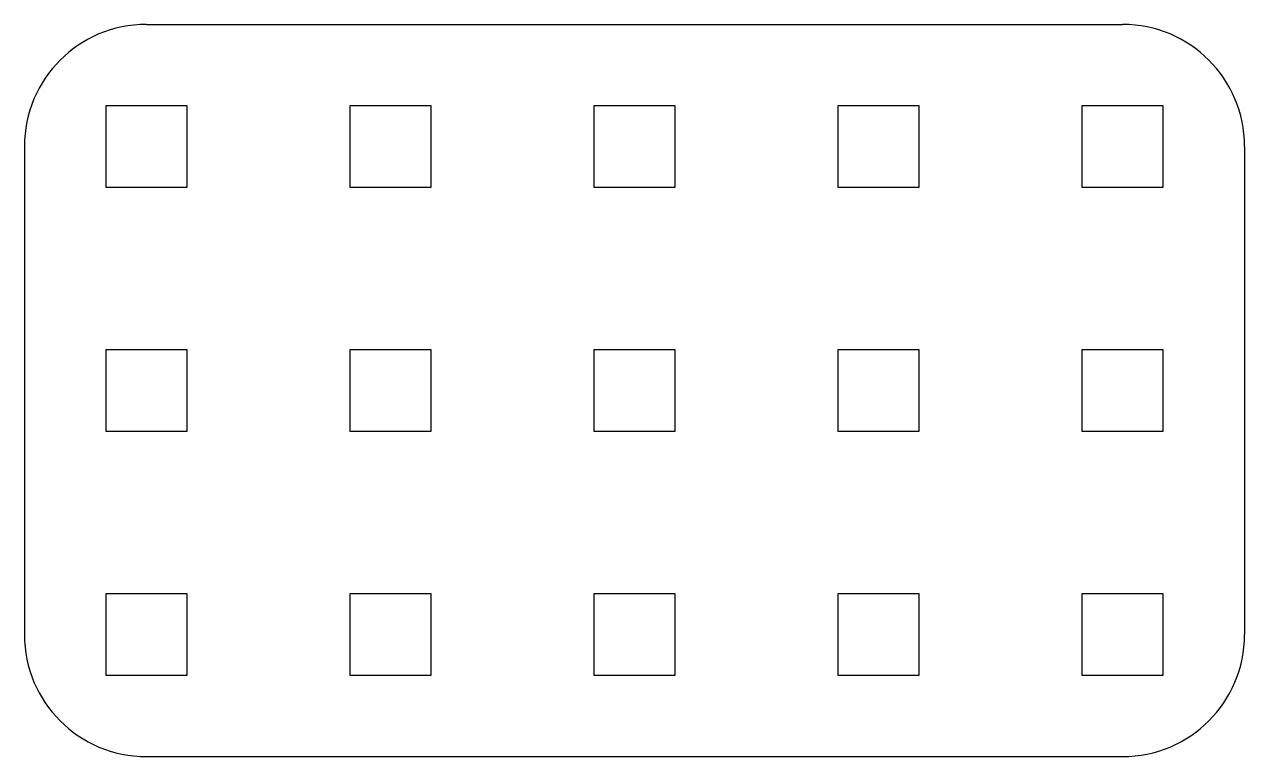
# Model space of a CAD drawing. Header units: millimetres. Extents: x 8.1 to 53.1, y 272 to 299.
import ezdxf

# ---------------------------------------------------------------- set-up
doc = ezdxf.new("R2010")
doc.units = ezdxf.units.MM
doc.layers.add('Default', color=7, linetype='Continuous')

# ---------------------------------------------------------------- blocks, each defined once
blk = doc.blocks.new('SE')
at = {"layer": 'Default', "color": 7, "linetype": 'Continuous'}
for p, q in [((11.139, 296.028), (11.139, 293.028)), ((14.139, 296.028), (11.139, 296.028)), ((14.139, 293.028), (14.139, 296.028)), ((11.139, 293.028), (14.139, 293.028))]:
    blk.add_line(p, q, dxfattribs=at)
blk = doc.blocks.new('SE1')
at = {"layer": 'Default', "color": 7, "linetype": 'Continuous'}
for p, q in [((20.139, 296.028), (20.139, 293.028)), ((23.139, 296.028), (20.139, 296.028)), ((23.139, 293.028), (23.139, 296.028)), ((20.139, 293.028), (23.139, 293.028))]:
    blk.add_line(p, q, dxfattribs=at)
blk = doc.blocks.new('SE2')
at = {"layer": 'Default', "color": 7, "linetype": 'Continuous'}
for p, q in [((29.139, 296.028), (29.139, 293.028)), ((32.139, 296.028), (29.139, 296.028)), ((32.139, 293.028), (32.139, 296.028)), ((29.139, 293.028), (32.139, 293.028))]:
    blk.add_line(p, q, dxfattribs=at)
blk = doc.blocks.new('SE3')
at = {"layer": 'Default', "color": 7, "linetype": 'Continuous'}
for p, q in [((38.139, 296.028), (38.139, 293.028)), ((41.139, 296.028), (38.139, 296.028)), ((41.139, 293.028), (41.139, 296.028)), ((38.139, 293.028), (41.139, 293.028))]:
    blk.add_line(p, q, dxfattribs=at)
blk = doc.blocks.new('SE4')
at = {"layer": 'Default', "color": 7, "linetype": 'Continuous'}
for p, q in [((47.139, 296.028), (47.139, 293.028)), ((50.139, 296.028), (47.139, 296.028)), ((50.139, 293.028), (50.139, 296.028)), ((47.139, 293.028), (50.139, 293.028))]:
    blk.add_line(p, q, dxfattribs=at)
blk = doc.blocks.new('SE5')
at = {"layer": 'Default', "color": 7, "linetype": 'Continuous'}
for p, q in [((11.139, 278.028), (11.139, 275.028)), ((14.139, 278.028), (11.139, 278.028)), ((14.139, 275.028), (14.139, 278.028)), ((11.139, 275.028), (14.139, 275.028))]:
    blk.add_line(p, q, dxfattribs=at)
blk = doc.blocks.new('SE6')
at = {"layer": 'Default', "color": 7, "linetype": 'Continuous'}
for p, q in [((20.139, 278.028), (20.139, 275.028)), ((23.139, 278.028), (20.139, 278.028)), ((23.139, 275.028), (23.139, 278.028)), ((20.139, 275.028), (23.139, 275.028))]:
    blk.add_line(p, q, dxfattribs=at)
blk = doc.blocks.new('SE7')
at = {"layer": 'Default', "color": 7, "linetype": 'Continuous'}
for p, q in [((29.139, 278.028), (29.139, 275.028)), ((32.139, 278.028), (29.139, 278.028)), ((32.139, 275.028), (32.139, 278.028)), ((29.139, 275.028), (32.139, 275.028))]:
    blk.add_line(p, q, dxfattribs=at)
blk = doc.blocks.new('SE8')
at = {"layer": 'Default', "color": 7, "linetype": 'Continuous'}
for p, q in [((38.139, 278.028), (38.139, 275.028)), ((41.139, 278.028), (38.139, 278.028)), ((41.139, 275.028), (41.139, 278.028)), ((38.139, 275.028), (41.139, 275.028))]:
    blk.add_line(p, q, dxfattribs=at)
blk = doc.blocks.new('SE9')
at = {"layer": 'Default', "color": 7, "linetype": 'Continuous'}
for p, q in [((47.139, 278.028), (47.139, 275.028)), ((50.139, 278.028), (47.139, 278.028)), ((50.139, 275.028), (50.139, 278.028)), ((47.139, 275.028), (50.139, 275.028))]:
    blk.add_line(p, q, dxfattribs=at)
blk = doc.blocks.new('SE10')
at = {"layer": 'Default', "color": 7, "linetype": 'Continuous'}
for p, q in [((11.139, 287.028), (11.139, 284.028)), ((14.139, 287.028), (11.139, 287.028)), ((14.139, 284.028), (14.139, 287.028)), ((11.139, 284.028), (14.139, 284.028))]:
    blk.add_line(p, q, dxfattribs=at)
blk = doc.blocks.new('SE11')
at = {"layer": 'Default', "color": 7, "linetype": 'Continuous'}
for p, q in [((20.139, 287.028), (20.139, 284.028)), ((23.139, 287.028), (20.139, 287.028)), ((23.139, 284.028), (23.139, 287.028)), ((20.139, 284.028), (23.139, 284.028))]:
    blk.add_line(p, q, dxfattribs=at)
blk = doc.blocks.new('SE12')
at = {"layer": 'Default', "color": 7, "linetype": 'Continuous'}
for p, q in [((29.139, 287.028), (29.139, 284.028)), ((32.139, 287.028), (29.139, 287.028)), ((32.139, 284.028), (32.139, 287.028)), ((29.139, 284.028), (32.139, 284.028))]:
    blk.add_line(p, q, dxfattribs=at)
blk = doc.blocks.new('SE13')
at = {"layer": 'Default', "color": 7, "linetype": 'Continuous'}
for p, q in [((38.139, 287.028), (38.139, 284.028)), ((41.139, 287.028), (38.139, 287.028)), ((41.139, 284.028), (41.139, 287.028)), ((38.139, 284.028), (41.139, 284.028))]:
    blk.add_line(p, q, dxfattribs=at)
blk = doc.blocks.new('SE14')
at = {"layer": 'Default', "color": 7, "linetype": 'Continuous'}
for p, q in [((47.139, 287.028), (47.139, 284.028)), ((50.139, 287.028), (47.139, 287.028)), ((50.139, 284.028), (50.139, 287.028)), ((47.139, 284.028), (50.139, 284.028))]:
    blk.add_line(p, q, dxfattribs=at)

msp = doc.modelspace()

# ---------------------------------------------------------------- linework, layer by layer
at = {"layer": 'Default', "color": 7, "linetype": 'Continuous'}
for p, q in [((12.639, 299.028), (48.639, 299.028)), ((8.139, 294.528), (8.139, 276.528)), ((53.139, 294.528), (53.139, 276.528)), ((12.639, 272.028), (48.639, 272.028))]:
    msp.add_line(p, q, dxfattribs=at)
for centre, start, end in [((12.639, 294.528), 90, 180), ((48.639, 294.528), 0, 90), ((12.639, 276.528), 180, 270), ((48.639, 276.528), 270, 0)]:
    msp.add_arc(centre, 4.5, start, end, dxfattribs=at)

# ---------------------------------------------------------------- block references
at = {"layer": 'Default'}
for name in ['SE', 'SE1', 'SE2', 'SE3', 'SE4', 'SE10', 'SE11', 'SE12', 'SE13', 'SE14', 'SE5', 'SE6', 'SE7', 'SE8', 'SE9']:
    msp.add_blockref(name, (0, 0), dxfattribs=at)

doc.saveas('drawing.dxf')
